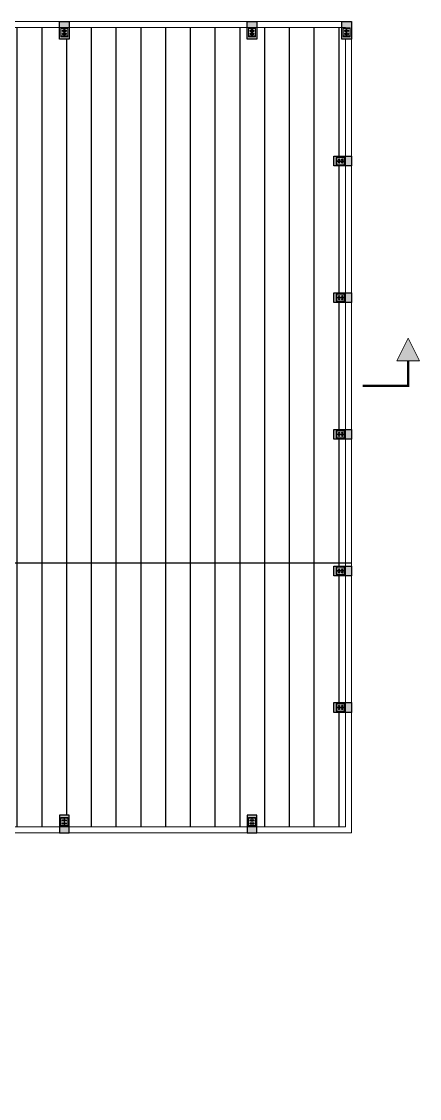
# Model space of a CAD drawing. Header units: metres. Extents: x 6804 to 7881, y 412 to 705.
# Drawn here: x 7727.8 to 7743.11, y 462.23 to 503.65 of the extents above; entities that cross this region are included whole.
import ezdxf

# ---------------------------------------------------------------- set-up
doc = ezdxf.new("R2010")
doc.units = ezdxf.units.M
doc.header["$LTSCALE"] = 5
doc.linetypes.add('CONTINOUS', pattern=[0])
doc.layers.get('0').update_dxf_attribs({"color": 8, "linetype": 'CONTINUOUS'})
doc.layers.add('C_ARCH_TEXT', color=7, linetype='CONTINUOUS', lineweight=5)
doc.layers.add('others', color=8, linetype='CONTINUOUS', lineweight=15)
for name, color, linetype in [('col', 8, 'CONTINUOUS'), ('HATCH', 8, 'CONTINUOUS'), ('Steel', 1, 'CONTINUOUS'), ('WAL', 1, 'CONTINUOUS')]:
    doc.layers.add(name, color=color, linetype=linetype)

# ---------------------------------------------------------------- blocks, each defined once
blk = doc.blocks.new('MFC1')
at = {"color": 252}
for p, q in [((-24, 60), (-96, 60)), ((-60, 96), (-60, 24)), ((96, 60), (24, 60)), ((60, 96), (60, 24)), ((-24, -60), (-96, -60)), ((-60, -24), (-60, -96)), ((96, -60), (24, -60)), ((60, -24), (60, -96))]:
    blk.add_line(p, q, dxfattribs=at)
at = {"color": 1}
for p, q in [((-3, 0), (3, 0)), ((0, -6.2), (0, 6.2))]:
    blk.add_line(p, q, dxfattribs=at)
blk.add_lwpolyline([(-137.5, 175), (137.5, 175), (137.5, -175), (-137.5, -175)], close=True)
for centre in [(-60, 60), (60, 60), (-60, -60), (60, -60)]:
    blk.add_circle(centre, 18)
at = {"layer": 'Steel'}
for points in [[(-112.5, 150), (-112.5, 162), (112.5, 162), (112.5, 150), (-112.5, 150)], [(-112.5, 150), (-112.5, 162), (112.5, 162), (112.5, 150), (-112.5, 150)], [(-112.5, 150), (-112.5, 162), (112.5, 162), (112.5, 150), (-112.5, 150)], [(-112.5, 150), (-112.5, 162), (112.5, 162), (112.5, 150), (-112.5, 150)], [(-112.5, 150), (-112.5, 162), (112.5, 162), (112.5, 150), (-112.5, 150)], [(-112.5, 150), (-112.5, 162), (112.5, 162), (112.5, 150), (-112.5, 150)], [(-112.5, 150), (-112.5, 162), (112.5, 162), (112.5, 150), (-112.5, 150)], [(-112.5, 150), (-112.5, 162), (112.5, 162), (112.5, 150), (-112.5, 150)], [(-112.5, 150), (-112.5, 162), (112.5, 162), (112.5, 150), (-112.5, 150)], [(-112.5, 150), (-112.5, 162), (112.5, 162), (112.5, 150), (-112.5, 150)], [(-112.5, 150), (-112.5, 162), (112.5, 162), (112.5, 150), (-112.5, 150)], [(-112.5, 150), (-112.5, 162), (112.5, 162), (112.5, 150), (-112.5, 150)], [(-112.5, 150), (-112.5, 162), (112.5, 162), (112.5, 150), (-112.5, 150)], [(-112.5, 150), (-112.5, 162), (112.5, 162), (112.5, 150), (-112.5, 150)], [(-112.5, 150), (-112.5, 162), (112.5, 162), (112.5, 150), (-112.5, 150)], [(-112.5, 150), (-112.5, 162), (112.5, 162), (112.5, 150), (-112.5, 150)], [(-112.5, 150), (-112.5, 162), (112.5, 162), (112.5, 150), (-112.5, 150)], [(-112.5, 150), (-112.5, 162), (112.5, 162), (112.5, 150), (-112.5, 150)], [(-112.5, 150), (-112.5, 162), (112.5, 162), (112.5, 150), (-112.5, 150)], [(-112.5, 150), (-112.5, 162), (112.5, 162), (112.5, 150), (-112.5, 150)], [(-112.5, 150), (-112.5, 162), (112.5, 162), (112.5, 150), (-112.5, 150)], [(-112.5, 150), (-112.5, 162), (112.5, 162), (112.5, 150), (-112.5, 150)], [(-3, 150), (3, 150), (3, -150), (-3, -150), (-3, 150)], [(-3, 150), (3, 150), (3, -150), (-3, -150), (-3, 150)], [(-3, 150), (3, 150), (3, -150), (-3, -150), (-3, 150)], [(-3, 150), (3, 150), (3, -150), (-3, -150), (-3, 150)], [(-3, 150), (3, 150), (3, -150), (-3, -150), (-3, 150)], [(-3, 150), (3, 150), (3, -150), (-3, -150), (-3, 150)], [(-3, 150), (3, 150), (3, -150), (-3, -150), (-3, 150)], [(-3, 150), (3, 150), (3, -150), (-3, -150), (-3, 150)], [(-3, 150), (3, 150), (3, -150), (-3, -150), (-3, 150)], [(-3, 150), (3, 150), (3, -150), (-3, -150), (-3, 150)], [(-3, 150), (3, 150), (3, -150), (-3, -150), (-3, 150)], [(-3, 150), (3, 150), (3, -150), (-3, -150), (-3, 150)], [(-3, 150), (3, 150), (3, -150), (-3, -150), (-3, 150)], [(-3, 150), (3, 150), (3, -150), (-3, -150), (-3, 150)], [(-3, 150), (3, 150), (3, -150), (-3, -150), (-3, 150)], [(-3, 150), (3, 150), (3, -150), (-3, -150), (-3, 150)], [(-3, 150), (3, 150), (3, -150), (-3, -150), (-3, 150)], [(-3, 150), (3, 150), (3, -150), (-3, -150), (-3, 150)], [(-3, 150), (3, 150), (3, -150), (-3, -150), (-3, 150)], [(-3, 150), (3, 150), (3, -150), (-3, -150), (-3, 150)], [(-3, 150), (3, 150), (3, -150), (-3, -150), (-3, 150)], [(-3, 150), (3, 150), (3, -150), (-3, -150), (-3, 150)], [(-112.5, -150), (-112.5, -162), (112.5, -162), (112.5, -150), (-112.5, -150)], [(-112.5, -150), (-112.5, -162), (112.5, -162), (112.5, -150), (-112.5, -150)], [(-112.5, -150), (-112.5, -162), (112.5, -162), (112.5, -150), (-112.5, -150)], [(-112.5, -150), (-112.5, -162), (112.5, -162), (112.5, -150), (-112.5, -150)], [(-112.5, -150), (-112.5, -162), (112.5, -162), (112.5, -150), (-112.5, -150)], [(-112.5, -150), (-112.5, -162), (112.5, -162), (112.5, -150), (-112.5, -150)], [(-112.5, -150), (-112.5, -162), (112.5, -162), (112.5, -150), (-112.5, -150)], [(-112.5, -150), (-112.5, -162), (112.5, -162), (112.5, -150), (-112.5, -150)], [(-112.5, -150), (-112.5, -162), (112.5, -162), (112.5, -150), (-112.5, -150)], [(-112.5, -150), (-112.5, -162), (112.5, -162), (112.5, -150), (-112.5, -150)], [(-112.5, -150), (-112.5, -162), (112.5, -162), (112.5, -150), (-112.5, -150)], [(-112.5, -150), (-112.5, -162), (112.5, -162), (112.5, -150), (-112.5, -150)], [(-112.5, -150), (-112.5, -162), (112.5, -162), (112.5, -150), (-112.5, -150)], [(-112.5, -150), (-112.5, -162), (112.5, -162), (112.5, -150), (-112.5, -150)], [(-112.5, -150), (-112.5, -162), (112.5, -162), (112.5, -150), (-112.5, -150)], [(-112.5, -150), (-112.5, -162), (112.5, -162), (112.5, -150), (-112.5, -150)], [(-112.5, -150), (-112.5, -162), (112.5, -162), (112.5, -150), (-112.5, -150)], [(-112.5, -150), (-112.5, -162), (112.5, -162), (112.5, -150), (-112.5, -150)], [(-112.5, -150), (-112.5, -162), (112.5, -162), (112.5, -150), (-112.5, -150)], [(-112.5, -150), (-112.5, -162), (112.5, -162), (112.5, -150), (-112.5, -150)], [(-112.5, -150), (-112.5, -162), (112.5, -162), (112.5, -150), (-112.5, -150)], [(-112.5, -150), (-112.5, -162), (112.5, -162), (112.5, -150), (-112.5, -150)]]:
    blk.add_lwpolyline(points, dxfattribs=at)
blk = doc.blocks.new('wsdefsegr')
at = {"layer": 'HATCH'}
h = blk.add_hatch(color=256, dxfattribs=at)
h.dxf.hatch_style = 1
h.paths.add_polyline_path([(9068, -5301), (9443, -5301), (9443, -4621), (9068, -4621)])
at = {"layer": 'col', "color": 5}
blk.add_lwpolyline([(9068, -4621), (9443, -4621), (9443, -5301), (9068, -5301)], close=True, dxfattribs=at)
blk.add_blockref('MFC1', (9255, -5036))
blk = doc.blocks.new('viewA')
blk.add_hatch(color=256).paths.add_polyline_path([(5.5, 2.5), (5.5, -2.5), (10.5, 0)])
blk.add_lwpolyline([(5.5, 2.5), (10.5, 0), (5.5, -2.5)], close=True)
at = {"const_width": 0.5}
blk.add_lwpolyline([(5.5, 0), (0, 0), (0, -10)], dxfattribs=at)

msp = doc.modelspace()

# ---------------------------------------------------------------- hatches: boundary and pattern name
at = {"layer": 'HATCH', "linetype": 'CONTINOUS', "ltscale": 2}
h = msp.add_hatch(dxfattribs=at)
h.set_pattern_fill('LINE', color=256, scale=0.3, angle=90, style=0)
h.paths.add_polyline_path([(7740.263, 482.825), (7740.263, 487.587), (7739.813, 487.587), (7739.813, 487.962), (7740.263, 487.962), (7740.263, 492.84), (7739.813, 492.84), (7739.813, 493.215), (7740.263, 493.215), (7740.263, 498.094), (7739.813, 498.094), (7739.813, 498.469), (7740.263, 498.469), (7740.263, 502.408), (7740.263, 502.97), (7740.118, 502.97), (7740.118, 503.42), (7736.854, 503.42), (7736.854, 502.97), (7736.479, 502.97), (7736.479, 503.42), (7729.634, 503.42), (7729.634, 502.97), (7729.259, 502.97), (7729.259, 503.42), (7722.414, 503.42), (7722.414, 502.97), (7722.039, 502.97), (7722.039, 503.42), (7715.195, 503.42), (7715.195, 502.97), (7714.82, 502.97), (7714.82, 503.42), (7708.348, 503.42), (7708.348, 502.97), (7707.973, 502.97), (7707.973, 503.42), (7701.501, 503.42), (7701.501, 502.97), (7701.126, 502.97), (7701.126, 503.42), (7694.655, 503.42), (7694.655, 502.97), (7694.28, 502.97), (7694.28, 503.42), (7687.808, 503.42), (7687.808, 502.97), (7687.433, 502.97), (7687.433, 503.42), (7681.362, 503.42), (7681.362, 502.97), (7680.987, 502.97), (7680.987, 503.42), (7675.515, 503.42), (7674.515, 503.42), (7674.515, 502.97), (7674.443, 502.97), (7674.443, 482.825)])
h.paths.add_polyline_path([(7691.329, 490.837), (7691.329, 487.967), (7690.2, 487.967), (7689.071, 487.967), (7687.942, 487.967), (7686.813, 487.967), (7685.684, 487.967), (7684.555, 487.967), (7684.555, 490.837), (7684.555, 493.707), (7684.555, 496.578), (7684.555, 499.448), (7685.684, 499.448), (7686.813, 499.448), (7687.942, 499.448), (7689.071, 499.448), (7690.2, 499.448), (7691.329, 499.448), (7691.329, 496.578), (7691.329, 493.707)], flags=16)
h.paths.add_polyline_path([(7690.2, 490.837), (7689.071, 490.837), (7687.942, 490.837), (7686.813, 490.837), (7685.684, 490.837), (7685.684, 493.707), (7685.684, 496.578), (7686.813, 496.578), (7687.942, 496.578), (7689.071, 496.578), (7690.2, 496.578), (7690.2, 493.707)], flags=0)
h.paths.add_polyline_path([(7704.649, 493.707), (7704.649, 496.578), (7704.649, 499.448), (7705.778, 499.448), (7706.907, 499.448), (7708.036, 499.448), (7709.165, 499.448), (7710.294, 499.448), (7711.423, 499.448), (7711.423, 496.578), (7711.423, 493.707), (7711.423, 490.837), (7711.423, 487.967), (7710.294, 487.967), (7709.165, 487.967), (7708.036, 487.967), (7706.907, 487.967), (7705.778, 487.967), (7704.649, 487.967), (7704.649, 490.837)], flags=16)
h.paths.add_polyline_path([(7705.778, 493.707), (7705.778, 496.578), (7706.907, 496.578), (7708.036, 496.578), (7709.165, 496.578), (7710.294, 496.578), (7710.294, 493.707), (7710.294, 490.837), (7709.165, 490.837), (7708.036, 490.837), (7706.907, 490.837), (7705.778, 490.837)], flags=0)
h.paths.add_polyline_path([(7674.443, 482.825), (7674.443, 462.68), (7674.507, 462.68), (7674.507, 462.23), (7675.515, 462.23), (7680.587, 462.23), (7680.587, 462.68), (7680.962, 462.68), (7680.962, 462.23), (7687.433, 462.23), (7687.433, 462.68), (7687.808, 462.68), (7687.808, 462.23), (7694.28, 462.23), (7694.28, 462.68), (7694.655, 462.68), (7694.655, 462.23), (7701.126, 462.23), (7701.126, 462.68), (7701.501, 462.68), (7701.501, 462.23), (7707.973, 462.23), (7707.973, 462.68), (7708.348, 462.68), (7708.348, 462.23), (7717.968, 462.23), (7717.968, 462.68), (7718.113, 462.68), (7718.113, 466.573), (7717.663, 466.573), (7717.663, 466.948), (7718.113, 466.948), (7718.113, 472.003), (7718.113, 472.45), (7718.04, 472.45), (7718.04, 473.13), (7718.415, 473.13), (7718.415, 472.68), (7720.337, 472.68), (7722.039, 472.68), (7722.039, 473.13), (7722.414, 473.13), (7722.414, 472.68), (7729.259, 472.68), (7729.259, 473.13), (7729.634, 473.13), (7729.634, 472.68), (7736.479, 472.68), (7736.479, 473.13), (7736.854, 473.13), (7736.854, 472.68), (7740.263, 472.68), (7740.263, 477.08), (7739.813, 477.08), (7739.813, 477.455), (7740.263, 477.455), (7740.263, 482.333), (7739.813, 482.333), (7739.813, 482.708), (7740.263, 482.708), (7740.263, 482.825)])
h.paths.add_polyline_path([(7704.649, 477.683), (7705.778, 477.683), (7706.907, 477.683), (7708.036, 477.683), (7709.165, 477.683), (7710.294, 477.683), (7711.423, 477.683), (7711.423, 474.813), (7711.423, 471.942), (7711.423, 469.072), (7711.423, 466.202), (7710.294, 466.202), (7709.165, 466.202), (7708.036, 466.202), (7706.907, 466.202), (7705.778, 466.202), (7704.649, 466.202), (7704.649, 469.072), (7704.649, 471.942), (7704.649, 474.813)], flags=16)
h.paths.add_polyline_path([(7691.329, 474.813), (7691.329, 471.942), (7691.329, 469.072), (7691.329, 466.202), (7690.2, 466.202), (7689.071, 466.202), (7687.942, 466.202), (7686.813, 466.202), (7685.684, 466.202), (7684.555, 466.202), (7684.555, 469.072), (7684.555, 471.942), (7684.555, 474.813), (7684.555, 477.683), (7685.684, 477.683), (7686.813, 477.683), (7687.942, 477.683), (7689.071, 477.683), (7690.2, 477.683), (7691.329, 477.683)], flags=16)
h.paths.add_polyline_path([(7705.778, 474.813), (7706.907, 474.813), (7708.036, 474.813), (7709.165, 474.813), (7710.294, 474.813), (7710.294, 471.942), (7710.294, 469.072), (7709.165, 469.072), (7708.036, 469.072), (7706.907, 469.072), (7705.778, 469.072), (7705.778, 471.942)], flags=0)
h.paths.add_polyline_path([(7690.2, 474.813), (7690.2, 471.942), (7690.2, 469.072), (7689.071, 469.072), (7687.942, 469.072), (7686.813, 469.072), (7685.684, 469.072), (7685.684, 471.942), (7685.684, 474.813), (7686.813, 474.813), (7687.942, 474.813), (7689.071, 474.813)], flags=0)
h.paths.add_polyline_path([(7706.777, 490.048), (7706.777, 496.775), (7705.866, 496.775), (7705.866, 490.048)], flags=8)
h.paths.add_polyline_path([(7686.683, 490.048), (7686.683, 496.775), (7685.772, 496.775), (7685.772, 490.048)], flags=8)
h.paths.add_polyline_path([(7706.777, 468.885), (7706.777, 475.612), (7705.866, 475.612), (7705.866, 468.885)], flags=8)
h.paths.add_polyline_path([(7686.683, 468.885), (7686.683, 475.612), (7685.772, 475.612), (7685.772, 468.885)], flags=8)

# ---------------------------------------------------------------- linework, layer by layer
at = {"layer": 'others', "color": 3}
msp.add_line((7740.263, 502.408), (7740.263, 502.97), dxfattribs=at)
for points in [[(7740.493, 502.408), (7740.493, 503.65), (7675.515, 503.65)], [(7675.515, 503.42), (7740.263, 503.42)], [(7719.495, 472.68), (7740.263, 472.68), (7740.263, 502.408)], [(7719.725, 472.45), (7740.493, 472.45), (7740.493, 502.408)]]:
    msp.add_lwpolyline(points, dxfattribs=at)
at = {"layer": 'WAL', "linetype": 'CONTINOUS', "ltscale": 2}
msp.add_line((7674.443, 482.825), (7740.493, 482.825), dxfattribs=at)

# ---------------------------------------------------------------- block references
at = {"layer": 'C_ARCH_TEXT', "xscale": -0.1749999999999545, "yscale": 0.1749999999999545, "zscale": 0.175, "rotation": 270}
msp.add_blockref('viewA', (7742.672, 489.634), dxfattribs=at)
at = {"layer": 'others', "color": 3, "xscale": 0.0009999999999764, "yscale": 0.0009999999999764, "zscale": 0.0009999999999764}
for p in [(7720.191, 508.271), (7727.411, 508.271), (7731.05, 508.271)]:
    msp.add_blockref('wsdefsegr', p, dxfattribs=at)
at = {"layer": 'others', "color": 3, "yscale": 0.0009999999999764}
for p, xscale, zscale, rotation in [((7745.114, 507.537), 0.0009999999999764, 0.0009999999999764, 270), ((7745.114, 502.283), 0.0009999999999764, 0.0009999999999764, 270), ((7745.114, 497.03), 0.0009999999999764, 0.0009999999999764, 270), ((7745.114, 491.776), 0.0009999999999764, 0.0009999999999764, 270), ((7745.114, 486.523), 0.0009999999999764, 0.0009999999999764, 270), ((7720.191, 467.829), -0.0009999999999764, 0.001, 180), ((7727.411, 467.829), -0.0009999999999764, 0.001, 180)]:
    msp.add_blockref('wsdefsegr', p, dxfattribs=dict(at, xscale=xscale, zscale=zscale, rotation=rotation))

doc.saveas('drawing.dxf')
